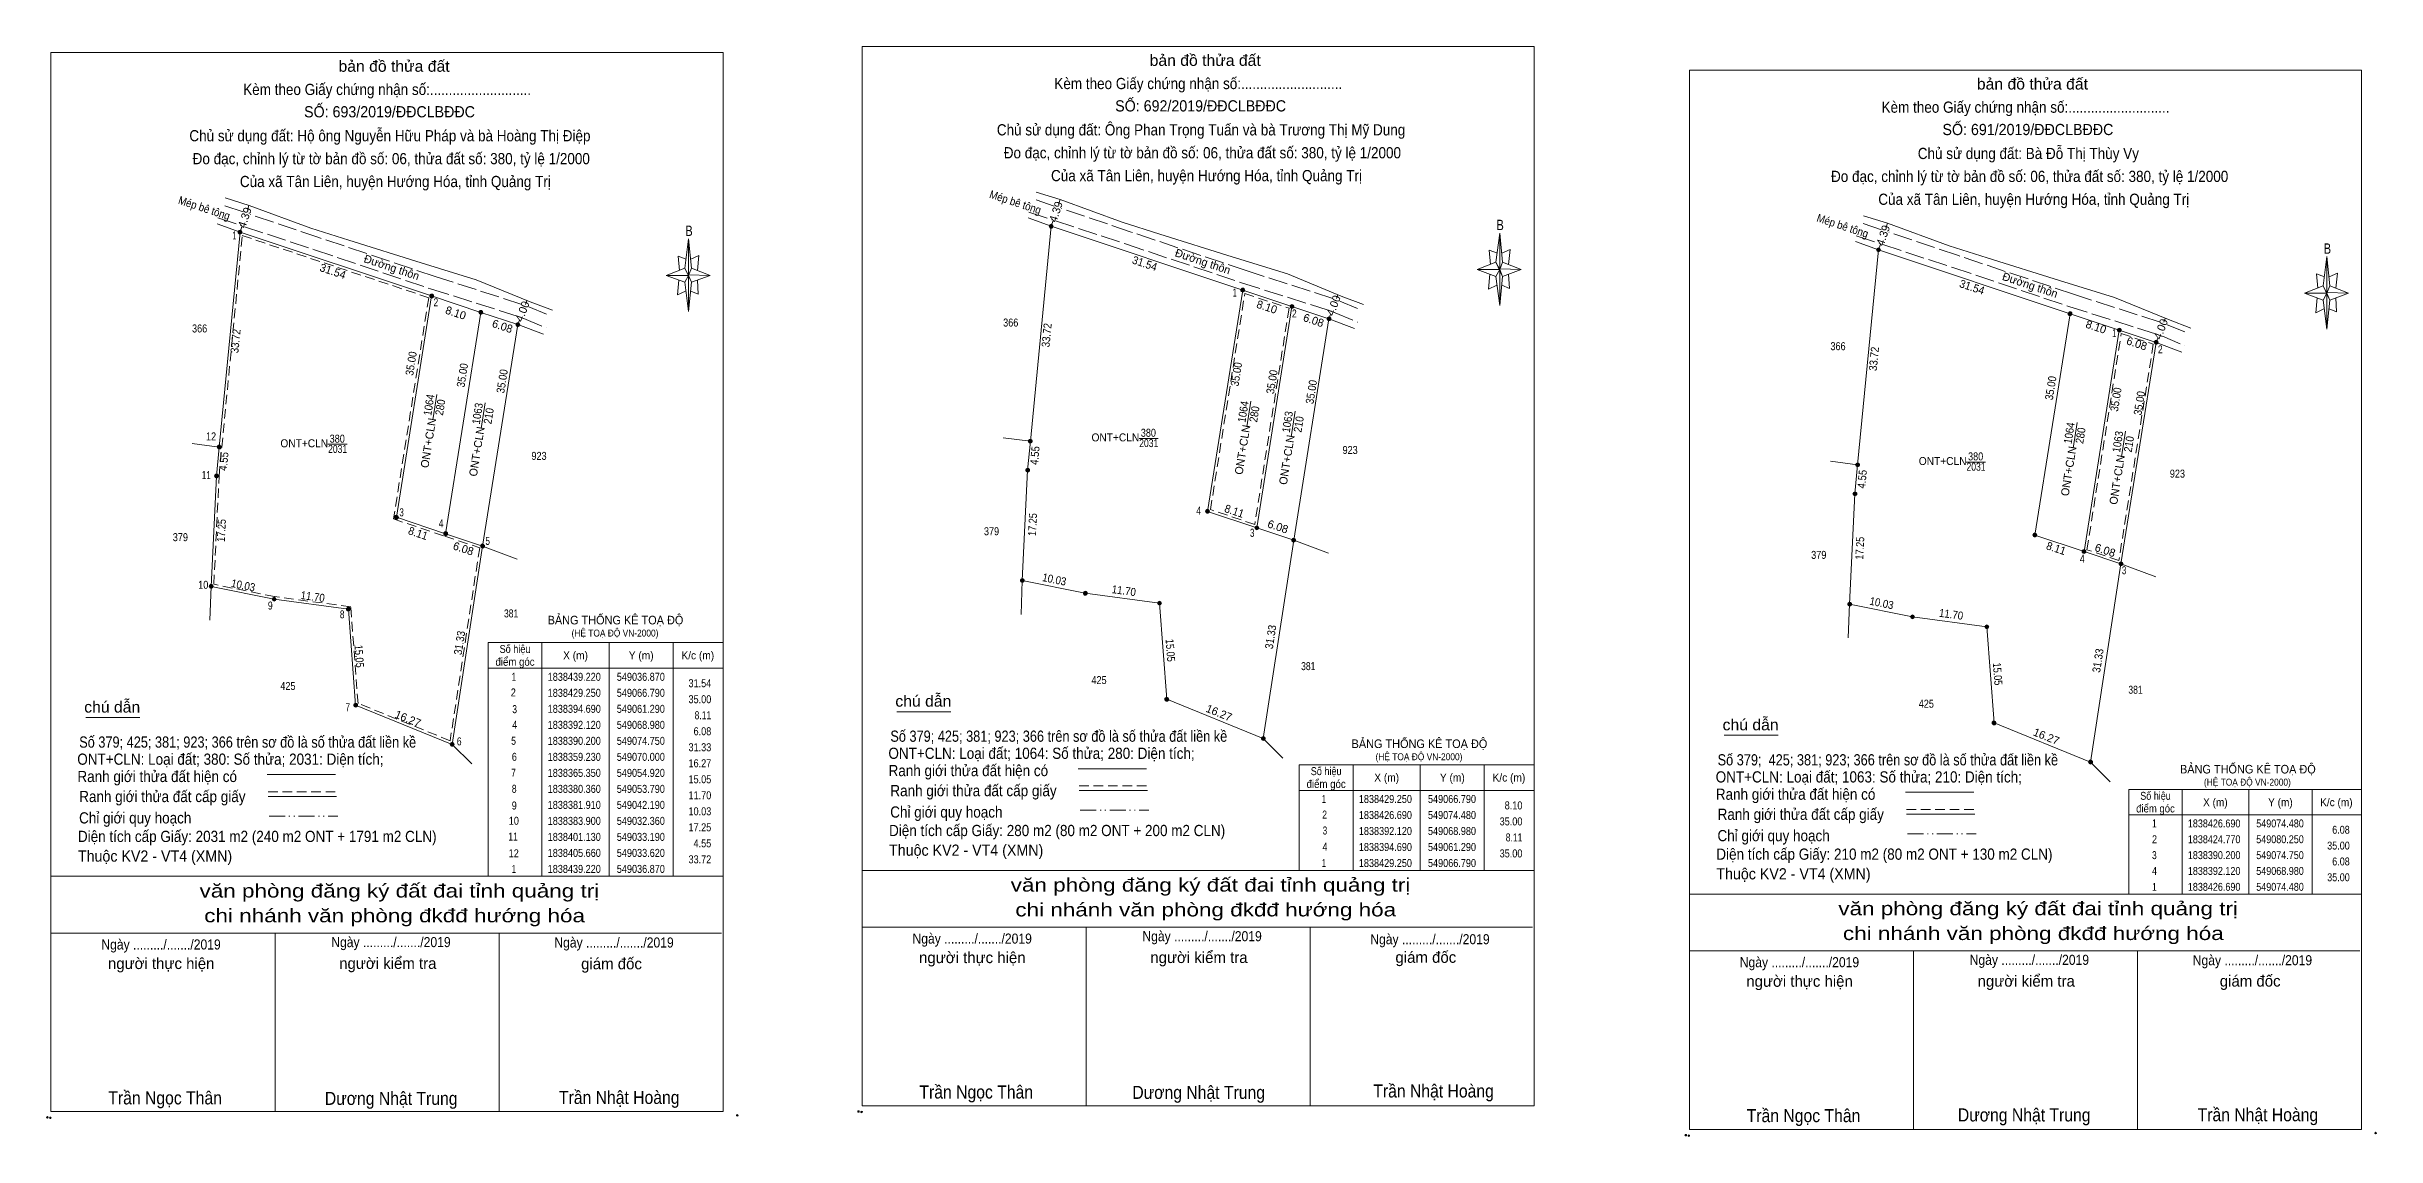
# Model space of a CAD drawing. Header units: metres. Extents: x 548017 to 549086, y 1838275 to 1838499.
# Drawn here: x 548017.3 to 548381.2, y 1838321.3 to 1838491.5 of the extents above; entities that cross this region are included whole.
import ezdxf
from ezdxf.enums import TextEntityAlignment as Align

# ---------------------------------------------------------------- set-up
doc = ezdxf.new("R2010")
doc.units = ezdxf.units.M
doc.header["$LTSCALE"] = 0.5
doc.header["$PDMODE"] = 32
doc.header["$PDSIZE"] = 0.25
for name, pattern in [('DASH_DOUBLE_DOT', [9.2, 5, -1.2, 0.3, -1.2, 0.3, -1.2]), ('LONG_DASHED', [7.5, 6, -1.5]), ('MEDIUM_DASHED', [4.5, 3, -1.5])]:
    doc.linetypes.add(name, pattern=pattern)
for name, color, linetype, lineweight in [('1', 7, 'Continuous', 13), ('10', 7, 'Continuous', 13), ('17', 7, 'Continuous', 13), ('18', 7, 'Continuous', 13), ('23', 7, 'Continuous', 13), ('32', 7, 'Continuous', 13), ('5', 7, 'Continuous', 13), ('6', 7, 'Continuous', 13), ('63', 7, 'Continuous', 13)]:
    doc.layers.add(name, color=color, linetype=linetype, lineweight=lineweight)

msp = doc.modelspace()

# ---------------------------------------------------------------- hatches: boundary and pattern name
at = {"layer": '63'}
for points in [[(548174.4926, 1838463.427, 1), (548173.8926, 1838463.427, 1)], [(548047.8026, 1838462.507, 1), (548047.2026, 1838462.507, 1)], [(548303.7026, 1838459.737, 1), (548303.1026, 1838459.737, 1)], [(548077.7226, 1838452.537, 1), (548077.1226, 1838452.537, 1)], [(548204.4126, 1838453.457, 1), (548203.8126, 1838453.457, 1)], [(548085.4126, 1838449.977, 1), (548084.8126, 1838449.977, 1)], [(548212.1026, 1838450.897, 1), (548211.5026, 1838450.897, 1)], [(548217.8726, 1838448.977, 1), (548217.2726, 1838448.977, 1)], [(548333.6226, 1838449.767, 1), (548333.0226, 1838449.767, 1)], [(548091.1826, 1838448.057, 1), (548090.5826, 1838448.057, 1)], [(548341.3126, 1838447.207, 1), (548340.7126, 1838447.207, 1)], [(548347.0826, 1838445.287, 1), (548346.4826, 1838445.287, 1)], [(548044.5526, 1838428.947, 1), (548043.9526, 1838428.947, 1)], [(548171.2426, 1838429.867, 1), (548170.6426, 1838429.867, 1)], [(548044.1226, 1838424.417, 1), (548043.5226, 1838424.417, 1)], [(548170.8126, 1838425.337, 1), (548170.2126, 1838425.337, 1)], [(548300.4526, 1838426.177, 1), (548299.8526, 1838426.177, 1)], [(548300.0226, 1838421.647, 1), (548299.4226, 1838421.647, 1)], [(548072.2226, 1838417.977, 1), (548071.6226, 1838417.977, 1)], [(548198.9126, 1838418.897, 1), (548198.3126, 1838418.897, 1)], [(548206.6026, 1838416.327, 1), (548206.0026, 1838416.327, 1)], [(548079.9126, 1838415.407, 1), (548079.3126, 1838415.407, 1)], [(548085.6826, 1838413.487, 1), (548085.0826, 1838413.487, 1)], [(548212.3726, 1838414.407, 1), (548211.7726, 1838414.407, 1)], [(548328.1226, 1838415.207, 1), (548327.5226, 1838415.207, 1)], [(548335.8126, 1838412.637, 1), (548335.2126, 1838412.637, 1)], [(548341.5826, 1838410.717, 1), (548340.9826, 1838410.717, 1)], [(548043.2926, 1838407.187, 1), (548042.6926, 1838407.187, 1)], [(548053.1226, 1838405.197, 1), (548052.5226, 1838405.197, 1)], [(548169.9826, 1838408.107, 1), (548169.3826, 1838408.107, 1)], [(548179.8126, 1838406.117, 1), (548179.2126, 1838406.117, 1)], [(548064.7226, 1838403.647, 1), (548064.1226, 1838403.647, 1)], [(548191.4126, 1838404.567, 1), (548190.8126, 1838404.567, 1)], [(548299.1926, 1838404.417, 1), (548298.5926, 1838404.417, 1)], [(548309.0226, 1838402.427, 1), (548308.4226, 1838402.427, 1)], [(548320.6226, 1838400.877, 1), (548320.0226, 1838400.877, 1)], [(548065.8526, 1838388.637, 1), (548065.2526, 1838388.637, 1)], [(548192.5426, 1838389.557, 1), (548191.9426, 1838389.557, 1)], [(548207.6226, 1838383.437, 1), (548207.0226, 1838383.437, 1)], [(548321.7526, 1838385.867, 1), (548321.1526, 1838385.867, 1)], [(548080.9326, 1838382.517, 1), (548080.3326, 1838382.517, 1)], [(548336.8326, 1838379.747, 1), (548336.2326, 1838379.747, 1)]]:
    msp.add_hatch(color=256, dxfattribs=at).paths.add_polyline_path(points)

# ---------------------------------------------------------------- linework, layer by layer
at = {"layer": '1'}
for points in [[(548174.19, 1838463.43), (548204.11, 1838453.46), (548198.61, 1838418.9), (548206.3, 1838416.33), (548212.07, 1838414.41), (548207.32, 1838383.44), (548192.24, 1838389.56), (548191.11, 1838404.57), (548179.51, 1838406.12), (548169.68, 1838408.11), (548170.51, 1838425.34), (548170.94, 1838429.87)], [(548047.5, 1838462.51), (548077.42, 1838452.54), (548071.92, 1838417.98), (548079.61, 1838415.41), (548085.38, 1838413.49), (548080.63, 1838382.52), (548065.55, 1838388.64), (548064.42, 1838403.65), (548052.82, 1838405.2), (548042.99, 1838407.19), (548043.82, 1838424.42), (548044.25, 1838428.95)], [(548303.4, 1838459.74), (548333.32, 1838449.77), (548327.82, 1838415.21), (548335.51, 1838412.64), (548341.28, 1838410.72), (548336.53, 1838379.75), (548321.45, 1838385.87), (548320.32, 1838400.88), (548308.72, 1838402.43), (548298.89, 1838404.42), (548299.72, 1838421.65), (548300.15, 1838426.18)], [(548077.42, 1838452.54), (548085.11, 1838449.98), (548079.61, 1838415.41), (548071.92, 1838417.98)], [(548204.11, 1838453.46), (548211.8, 1838450.9), (548206.3, 1838416.33), (548198.61, 1838418.9)], [(548085.11, 1838449.98), (548090.88, 1838448.06), (548085.38, 1838413.49), (548079.61, 1838415.41)], [(548211.8, 1838450.9), (548217.57, 1838448.98), (548212.07, 1838414.41), (548206.3, 1838416.33)], [(548333.32, 1838449.77), (548341.01, 1838447.21), (548335.51, 1838412.64), (548327.82, 1838415.21)], [(548341.01, 1838447.21), (548346.78, 1838445.29), (548341.28, 1838410.72), (548335.51, 1838412.64)]]:
    msp.add_lwpolyline(points, close=True, dxfattribs=at)
at = {"layer": '1', "linetype": 'MEDIUM_DASHED'}
for points in [[(548047.85, 1838461.97), (548076.97, 1838452.27), (548071.47, 1838417.71), (548079.48, 1838415.03), (548084.93, 1838413.22), (548080.31, 1838383.08), (548065.93, 1838388.92), (548064.79, 1838404), (548052.89, 1838405.59), (548043.41, 1838407.51), (548044.22, 1838424.39), (548044.65, 1838428.91)], [(548204.43, 1838452.93), (548211.35, 1838450.63), (548205.98, 1838416.86), (548199.06, 1838419.17)], [(548341.33, 1838446.68), (548346.33, 1838445.02), (548340.96, 1838411.25), (548335.96, 1838412.91)]]:
    msp.add_lwpolyline(points, close=True, dxfattribs=at)
at = {"layer": '10', "linetype": 'LONG_DASHED'}
for p, q in [((548174.67, 1838466.58), (548171.44, 1838467.67)), ((548044.03, 1838464.72), (548047.67, 1838463.52)), ((548047.98, 1838465.66), (548044.75, 1838466.75)), ((548048.2, 1838463.34), (548059.13, 1838459.75)), ((548059.83, 1838461.66), (548049.11, 1838465.28)), ((548170.72, 1838465.64), (548174.36, 1838464.44)), ((548174.89, 1838464.26), (548185.82, 1838460.67)), ((548186.52, 1838462.58), (548175.8, 1838466.2)), ((548303.88, 1838462.89), (548300.65, 1838463.98)), ((548059.13, 1838459.75), (548077.25, 1838453.66)), ((548077.97, 1838455.58), (548059.83, 1838461.66)), ((548185.82, 1838460.67), (548203.94, 1838454.58)), ((548204.66, 1838456.5), (548186.52, 1838462.58)), ((548299.93, 1838461.95), (548303.57, 1838460.75)), ((548304.1, 1838460.57), (548315.03, 1838456.98)), ((548315.73, 1838458.89), (548305.01, 1838462.51)), ((548218.19, 1838452.15), (548204.66, 1838456.5)), ((548315.03, 1838456.98), (548333.15, 1838450.89)), ((548333.87, 1838452.81), (548315.73, 1838458.89)), ((548077.25, 1838453.66), (548090.76, 1838449.41)), ((548091.5, 1838451.23), (548077.97, 1838455.58)), ((548203.94, 1838454.58), (548217.45, 1838450.33)), ((548347.4, 1838448.46), (548333.87, 1838452.81)), ((548333.15, 1838450.89), (548346.66, 1838446.64))]:
    msp.add_line(p, q, dxfattribs=at)
at = {"layer": '10'}
for p, q in [((548174.19, 1838463.43), (548170.94, 1838429.87)), ((548047.5, 1838462.51), (548044.25, 1838428.95)), ((548303.4, 1838459.74), (548300.15, 1838426.18)), ((548075.79, 1838457.72), (548084.39, 1838455.06)), ((548075.79, 1838457.72), (548084.39, 1838455.06)), ((548202.48, 1838458.64), (548211.08, 1838455.98)), ((548202.48, 1838458.64), (548211.08, 1838455.98)), ((548071.92, 1838417.98), (548077.42, 1838452.54)), ((548198.61, 1838418.9), (548204.11, 1838453.46)), ((548331.69, 1838454.95), (548340.29, 1838452.29)), ((548331.69, 1838454.95), (548340.29, 1838452.29)), ((548079.61, 1838415.41), (548085.11, 1838449.98)), ((548206.3, 1838416.33), (548211.8, 1838450.9)), ((548327.82, 1838415.21), (548333.32, 1838449.77)), ((548335.51, 1838412.64), (548341.01, 1838447.21)), ((548077.6, 1838433.18), (548078.23, 1838437.17)), ((548085.17, 1838431.84), (548085.8, 1838435.83)), ((548204.76, 1838432.11), (548205.39, 1838436.1)), ((548211.69, 1838430.54), (548212.32, 1838434.53)), ((548333.79, 1838428.77), (548334.42, 1838432.76)), ((548341.36, 1838427.43), (548341.99, 1838431.42)), ((548044.25, 1838428.95), (548040, 1838429.49)), ((548170.94, 1838429.87), (548166.69, 1838430.41)), ((548300.15, 1838426.18), (548295.9, 1838426.72))]:
    msp.add_line(p, q, dxfattribs=at)
for points in [[(548191.11, 1838404.57), (548192.24, 1838389.56), (548207.32, 1838383.44), (548212.07, 1838414.41), (548217.57, 1838448.98)], [(548044.25, 1838428.95), (548043.82, 1838424.42), (548042.99, 1838407.19), (548052.82, 1838405.2), (548064.42, 1838403.65), (548065.55, 1838388.64), (548080.63, 1838382.52), (548085.38, 1838413.49), (548090.88, 1838448.06)], [(548300.15, 1838426.18), (548299.72, 1838421.65), (548298.89, 1838404.42), (548308.72, 1838402.43), (548320.32, 1838400.88), (548321.45, 1838385.87), (548336.53, 1838379.75), (548341.28, 1838410.72), (548346.78, 1838445.29)], [(548170.94, 1838429.87), (548170.51, 1838425.34), (548169.68, 1838408.11), (548179.51, 1838406.12)]]:
    msp.add_lwpolyline(points, dxfattribs=at)
at = {"layer": '17'}
for p, q in [((548150.08, 1838387.62), (548158.52, 1838387.62)), ((548023.39, 1838386.7), (548031.83, 1838386.7)), ((548279.29, 1838383.93), (548287.73, 1838383.93))]:
    msp.add_line(p, q, dxfattribs=at)
at = {"layer": '18'}
for p, q in [((548064.49, 1838461.26), (548075.79, 1838457.72)), ((548191.18, 1838462.18), (548202.48, 1838458.64)), ((548075.79, 1838457.72), (548084.39, 1838455.06)), ((548202.48, 1838458.64), (548211.08, 1838455.98)), ((548211.08, 1838455.98), (548219.48, 1838452.53)), ((548320.39, 1838458.49), (548331.69, 1838454.95)), ((548084.39, 1838455.06), (548092.79, 1838451.61)), ((548222.98, 1838451.22), (548219.48, 1838452.53)), ((548331.69, 1838454.95), (548340.29, 1838452.29)), ((548096.29, 1838450.3), (548092.79, 1838451.61)), ((548217.57, 1838448.98), (548221.57, 1838447.47)), ((548340.29, 1838452.29), (548348.69, 1838448.84)), ((548352.19, 1838447.53), (548348.69, 1838448.84)), ((548090.88, 1838448.06), (548094.88, 1838446.55)), ((548346.78, 1838445.29), (548350.78, 1838443.78)), ((548085.38, 1838413.49), (548090.8, 1838411.46)), ((548212.07, 1838414.41), (548217.49, 1838412.38)), ((548341.28, 1838410.72), (548346.7, 1838408.69)), ((548207.32, 1838383.44), (548210.38, 1838380.37)), ((548080.63, 1838382.52), (548083.69, 1838379.45)), ((548336.53, 1838379.75), (548339.59, 1838376.68))]:
    msp.add_line(p, q, dxfattribs=at)
for points in [[(548175.59, 1838467.59), (548185.26, 1838464.04), (548191.18, 1838462.18)], [(548048.9, 1838466.67), (548058.57, 1838463.12), (548064.49, 1838461.26)], [(548304.8, 1838463.9), (548314.47, 1838460.35), (548320.39, 1838458.49)]]:
    msp.add_lwpolyline(points, dxfattribs=at)
at = {"layer": '23'}
for p, q in [((548048.9, 1838466.67), (548045.16, 1838467.84)), ((548175.59, 1838467.59), (548171.85, 1838468.76)), ((548043.91, 1838463.8), (548047.5, 1838462.51)), ((548170.6, 1838464.72), (548174.19, 1838463.43)), ((548304.8, 1838463.9), (548301.06, 1838465.07)), ((548299.81, 1838461.03), (548303.4, 1838459.74))]:
    msp.add_line(p, q, dxfattribs=at)
at = {"layer": '32'}
for p, q in [((548174.19, 1838463.43), (548204.11, 1838453.46)), ((548047.5, 1838462.51), (548077.42, 1838452.54)), ((548303.4, 1838459.74), (548333.32, 1838449.77)), ((548077.42, 1838452.54), (548085.11, 1838449.98)), ((548204.11, 1838453.46), (548211.8, 1838450.9)), ((548085.11, 1838449.98), (548090.88, 1838448.06)), ((548211.8, 1838450.9), (548217.57, 1838448.98)), ((548333.32, 1838449.77), (548341.01, 1838447.21)), ((548341.01, 1838447.21), (548346.78, 1838445.29)), ((548071.92, 1838417.98), (548079.61, 1838415.41)), ((548198.61, 1838418.9), (548206.3, 1838416.33)), ((548206.3, 1838416.33), (548212.07, 1838414.41)), ((548079.61, 1838415.41), (548085.38, 1838413.49)), ((548327.82, 1838415.21), (548335.51, 1838412.64)), ((548335.51, 1838412.64), (548341.28, 1838410.72))]:
    msp.add_line(p, q, dxfattribs=at)
at = {"layer": '32', "linetype": 'LONG_DASHED'}
for p, q in [((548091.25, 1838449.26), (548091.26, 1838449.25)), ((548091.85, 1838449.01), (548095.32, 1838447.54)), ((548091.92, 1838451.09), (548091.93, 1838451.09)), ((548092.59, 1838450.82), (548095.94, 1838449.45)), ((548217.94, 1838450.18), (548217.95, 1838450.17)), ((548218.54, 1838449.93), (548222.01, 1838448.46)), ((548218.61, 1838452.01), (548218.62, 1838452.01)), ((548219.28, 1838451.74), (548222.63, 1838450.37)), ((548347.15, 1838446.49), (548347.16, 1838446.48)), ((548347.75, 1838446.24), (548351.22, 1838444.77)), ((548347.82, 1838448.32), (548347.83, 1838448.32)), ((548348.49, 1838448.05), (548351.84, 1838446.68))]:
    msp.add_line(p, q, dxfattribs=at)
at = {"layer": '5'}
for p, q in [((548116.96, 1838456.89), (548117.55, 1838461.45)), ((548243.65, 1838457.81), (548244.24, 1838462.37)), ((548118.01, 1838456.89), (548120.92, 1838455.73)), ((548243.65, 1838455.59), (548240.74, 1838456.65)), ((548244.7, 1838457.81), (548247.61, 1838456.65)), ((548372.86, 1838454.12), (548373.45, 1838458.68)), ((548116.96, 1838454.67), (548114.05, 1838455.73)), ((548118.01, 1838454.67), (548117.55, 1838450.13)), ((548119.06, 1838452.81), (548117.9, 1838453.28)), ((548118.94, 1838455.03), (548119.06, 1838452.81)), ((548244.7, 1838455.59), (548244.24, 1838451.05)), ((548245.75, 1838453.73), (548244.59, 1838454.2)), ((548245.63, 1838455.95), (548245.75, 1838453.73)), ((548372.86, 1838451.9), (548369.95, 1838452.96)), ((548373.91, 1838454.12), (548376.82, 1838452.96)), ((548373.91, 1838451.9), (548373.45, 1838447.36)), ((548374.96, 1838450.04), (548373.8, 1838450.51)), ((548374.84, 1838452.26), (548374.96, 1838450.04)), ((548017.97, 1838361.91), (548122.95, 1838361.91)), ((548144.66, 1838362.83), (548249.64, 1838362.83)), ((548273.87, 1838359.14), (548378.85, 1838359.14)), ((548017.97, 1838353.04), (548122.7, 1838353.04)), ((548017.97, 1838353.04), (548122.7, 1838353.04)), ((548017.97, 1838353.04), (548122.7, 1838353.04)), ((548052.96, 1838325.16), (548052.96, 1838353.04)), ((548087.96, 1838325.16), (548087.96, 1838353.04)), ((548144.66, 1838353.96), (548249.39, 1838353.96)), ((548144.66, 1838353.96), (548249.39, 1838353.96)), ((548144.66, 1838353.96), (548249.39, 1838353.96)), ((548179.65, 1838326.08), (548179.65, 1838353.96)), ((548214.65, 1838326.08), (548214.65, 1838353.96)), ((548273.87, 1838350.27), (548378.6, 1838350.27)), ((548273.87, 1838350.27), (548378.6, 1838350.27)), ((548273.87, 1838350.27), (548378.6, 1838350.27)), ((548308.86, 1838322.39), (548308.86, 1838350.27)), ((548343.86, 1838322.39), (548343.86, 1838350.27))]:
    msp.add_line(p, q, dxfattribs=at)
for points in [[(548017.97, 1838490.56), (548122.95, 1838490.56), (548122.95, 1838325.16), (548017.97, 1838325.16)], [(548144.66, 1838491.48), (548249.64, 1838491.48), (548249.64, 1838326.08), (548144.66, 1838326.08)], [(548273.87, 1838487.79), (548378.85, 1838487.79), (548378.85, 1838322.39), (548273.87, 1838322.39)], [(548117.55, 1838461.45), (548118.01, 1838456.89), (548117.55, 1838455.73)], [(548244.24, 1838462.37), (548244.7, 1838457.81), (548244.24, 1838456.65)], [(548117.55, 1838455.73), (548114.05, 1838455.73), (548116.96, 1838456.89), (548118.01, 1838454.67), (548120.92, 1838455.73), (548117.55, 1838455.84)], [(548244.24, 1838456.65), (548240.74, 1838456.65), (548243.65, 1838457.81), (548244.7, 1838455.59), (548247.61, 1838456.65), (548244.24, 1838456.76)], [(548244.24, 1838456.65), (548244.24, 1838451.05), (548243.65, 1838455.59)], [(548373.45, 1838458.68), (548373.91, 1838454.12), (548373.45, 1838452.96)], [(548117.55, 1838455.73), (548117.55, 1838450.13), (548116.96, 1838454.67)], [(548373.45, 1838452.96), (548369.95, 1838452.96), (548372.86, 1838454.12), (548373.91, 1838451.9), (548376.82, 1838452.96), (548373.45, 1838453.07)], [(548373.45, 1838452.96), (548373.45, 1838447.36), (548372.86, 1838451.9)]]:
    msp.add_lwpolyline(points, close=True, dxfattribs=at)
for points in [[(548243.88, 1838459.22), (548242.6, 1838459.67), (548242.83, 1838457.46)], [(548244.59, 1838459.22), (548245.87, 1838459.8), (548245.63, 1838457.46)], [(548117.55, 1838455.73), (548116.96, 1838456.89), (548114.05, 1838455.73)], [(548117.19, 1838458.3), (548115.91, 1838458.75), (548116.14, 1838456.54)], [(548117.9, 1838458.3), (548119.18, 1838458.88), (548118.94, 1838456.54)], [(548244.24, 1838456.65), (548243.65, 1838457.81), (548240.74, 1838456.65)], [(548244.24, 1838456.65), (548244.7, 1838455.59), (548247.61, 1838456.65)], [(548373.09, 1838455.53), (548371.81, 1838455.98), (548372.04, 1838453.77)], [(548373.8, 1838455.53), (548375.08, 1838456.11), (548374.84, 1838453.77)], [(548116.03, 1838455.03), (548115.8, 1838452.7), (548117.08, 1838453.28)], [(548117.55, 1838455.73), (548118.01, 1838454.67), (548120.92, 1838455.73)], [(548242.72, 1838455.95), (548242.49, 1838453.62), (548243.77, 1838454.2)], [(548373.45, 1838452.96), (548372.86, 1838454.12), (548369.95, 1838452.96)], [(548373.45, 1838452.96), (548373.91, 1838451.9), (548376.82, 1838452.96)], [(548371.93, 1838452.26), (548371.7, 1838449.93), (548372.98, 1838450.51)], [(548122.95, 1838325.16), (548017.97, 1838325.16), (548017.97, 1838353.04)], [(548249.64, 1838326.08), (548144.66, 1838326.08), (548144.66, 1838353.96)], [(548378.85, 1838322.39), (548273.87, 1838322.39), (548273.87, 1838350.27)]]:
    msp.add_lwpolyline(points, dxfattribs=at)
for p in [(548144.1, 1838325.18), (548144.57, 1838325.11), (548017.41, 1838324.26), (548017.88, 1838324.19), (548273.31, 1838321.49), (548273.78, 1838321.42)]:
    msp.add_point(p, dxfattribs=at)
at = {"layer": '6'}
for p, q in [((548051.72, 1838377.8), (548062.39, 1838377.8)), ((548178.41, 1838378.72), (548189.08, 1838378.72)), ((548051.88, 1838374.38), (548062.55, 1838374.38)), ((548178.57, 1838375.3), (548189.24, 1838375.3)), ((548307.62, 1838375.03), (548318.29, 1838375.03)), ((548307.78, 1838371.61), (548318.45, 1838371.61))]:
    msp.add_line(p, q, dxfattribs=at)
at = {"layer": '6', "linetype": 'MEDIUM_DASHED'}
for p, q in [((548178.57, 1838376.03), (548189.31, 1838376.03)), ((548051.88, 1838375.11), (548062.62, 1838375.11)), ((548307.78, 1838372.34), (548318.52, 1838372.34))]:
    msp.add_line(p, q, dxfattribs=at)
at = {"layer": '6'}
for p in [(548125.15, 1838324.58), (548381.05, 1838321.81)]:
    msp.add_point(p, dxfattribs=at)
at = {"layer": '63'}
for p, q in [((548175.58, 1838467.59), (548175.33, 1838466.83)), ((548047.8, 1838463.4), (548047.5, 1838462.51)), ((548048.89, 1838466.67), (548048.64, 1838465.91)), ((548174.49, 1838464.32), (548174.19, 1838463.43)), ((548304.79, 1838463.9), (548304.54, 1838463.14)), ((548303.7, 1838460.63), (548303.4, 1838459.74)), ((548218.98, 1838452.72), (548218.76, 1838452.14)), ((548091.13, 1838448.74), (548090.88, 1838448.06)), ((548092.29, 1838451.8), (548092.07, 1838451.22)), ((548217.82, 1838449.66), (548217.57, 1838448.98)), ((548348.19, 1838449.03), (548347.97, 1838448.45)), ((548347.03, 1838445.97), (548346.78, 1838445.29)), ((548061.22, 1838429.38), (548064.23, 1838429.38)), ((548187.91, 1838430.3), (548190.92, 1838430.3)), ((548317.12, 1838426.61), (548320.13, 1838426.61)), ((548042.99, 1838407.19), (548042.79, 1838401.9)), ((548169.68, 1838408.11), (548169.48, 1838402.82)), ((548298.89, 1838404.42), (548298.69, 1838399.13)), ((548094.65, 1838398.41), (548094.65, 1838361.91)), ((548105.15, 1838398.41), (548105.15, 1838361.91)), ((548115.15, 1838398.41), (548115.15, 1838361.91)), ((548086.25, 1838394.41), (548122.95, 1838394.41)), ((548221.34, 1838379.33), (548221.34, 1838362.83)), ((548231.84, 1838379.33), (548231.84, 1838362.83)), ((548241.84, 1838379.33), (548241.84, 1838362.83)), ((548212.94, 1838375.33), (548249.64, 1838375.33)), ((548350.84, 1838375.47), (548350.84, 1838359.14)), ((548361.23, 1838375.47), (548361.23, 1838359.14)), ((548371.13, 1838375.47), (548371.13, 1838359.14)), ((548342.52, 1838371.51), (548378.85, 1838371.51))]:
    msp.add_line(p, q, dxfattribs=at)
at = {"layer": '63', "linetype": 'DASH_DOUBLE_DOT'}
for p, q in [((548052.04, 1838371.32), (548062.76, 1838371.32)), ((548178.73, 1838372.24), (548189.45, 1838372.24)), ((548307.94, 1838368.55), (548318.66, 1838368.55))]:
    msp.add_line(p, q, dxfattribs=at)
at = {"layer": '63'}
for points in [[(548086.25, 1838398.41), (548122.95, 1838398.41), (548122.95, 1838361.91), (548086.25, 1838361.91)], [(548212.94, 1838379.33), (548249.64, 1838379.33), (548249.64, 1838362.83), (548212.94, 1838362.83)], [(548342.52, 1838375.47), (548378.85, 1838375.47), (548378.85, 1838359.14), (548342.52, 1838359.14)]]:
    msp.add_lwpolyline(points, close=True, dxfattribs=at)
for centre in [(548174.1926, 1838463.427), (548047.5026, 1838462.507), (548303.4026, 1838459.737), (548077.4226, 1838452.537), (548204.1126, 1838453.457), (548085.1126, 1838449.977), (548211.8026, 1838450.897), (548217.5726, 1838448.977), (548333.3226, 1838449.767), (548090.8826, 1838448.057), (548341.0126, 1838447.207), (548346.7826, 1838445.287), (548044.2526, 1838428.947), (548170.9426, 1838429.867), (548043.8226, 1838424.417), (548170.5126, 1838425.337), (548300.1526, 1838426.177), (548299.7226, 1838421.647), (548071.9226, 1838417.977), (548198.6126, 1838418.897), (548206.3026, 1838416.327), (548079.6126, 1838415.407), (548085.3826, 1838413.487), (548212.0726, 1838414.407), (548327.8226, 1838415.207), (548335.5126, 1838412.637), (548341.2826, 1838410.717), (548042.9926, 1838407.187), (548052.8226, 1838405.197), (548169.6826, 1838408.107), (548179.5126, 1838406.117), (548064.4226, 1838403.647), (548191.1126, 1838404.567), (548298.8926, 1838404.417), (548308.7226, 1838402.427), (548320.3226, 1838400.877), (548065.5526, 1838388.637), (548192.2426, 1838389.557), (548207.3226, 1838383.437), (548321.4526, 1838385.867), (548080.6326, 1838382.517), (548336.5326, 1838379.747)]:
    msp.add_circle(centre, 0.3, dxfattribs=at)

# ---------------------------------------------------------------- texts
at = {"layer": '1'}
for s, width, p in [('1', 0.65, (548046.615, 1838461.36)), ('1', 0.65, (548202.855, 1838452.45)), ('2', 0.8, (548078.08, 1838450.92)), ('2', 0.8, (548212.17, 1838449.18)), ('1', 0.65, (548340.235, 1838446.12)), ('2', 0.8, (548347.42, 1838443.58)), ('12', 0.85, (548042.97, 1838429.98)), ('380', 0.85, (548062.68, 1838429.63)), ('ONT+CLN', 0.95, (548184.22, 1838429.83)), ('380', 0.85, (548189.37, 1838430.55)), ('ONT+CLN', 0.95, (548057.53, 1838428.91)), ('2031', 0.8, (548062.74, 1838428.02)), ('2031', 0.8, (548189.43, 1838428.94)), ('ONT+CLN', 0.95, (548313.43, 1838426.14)), ('380', 0.85, (548318.58, 1838426.86)), ('11', 0.75, (548042.225, 1838423.94)), ('2031', 0.8, (548318.64, 1838425.25)), ('4', 0.8, (548197.215, 1838418.39)), ('3', 0.75, (548072.73, 1838418.13)), ('4', 0.8, (548078.895, 1838416.39)), ('3', 0.75, (548205.59, 1838414.93)), ('5', 0.75, (548086.18, 1838413.66)), ('4', 0.8, (548335.245, 1838410.87)), ('3', 0.75, (548341.77, 1838409.08)), ('10', 0.85, (548041.755, 1838406.81)), ('9', 0.8, (548052.225, 1838403.57)), ('8', 0.75, (548063.45, 1838402.2)), ('7', 0.75, (548064.32, 1838387.68)), ('6', 0.8, (548081.73, 1838382.36))]:
    msp.add_text(s, height=1.25, dxfattribs=dict(at, width=width)).set_placement(p, align=Align.CENTER)
for s, height, width, p in [('BẢNG THỐNG KÊ TOẠ ĐỘ ', 1.341, 0.95, (548095.54, 1838401.25)), ('(HỆ TOẠ ĐỘ VN-2000)', 1.085, 0.9, (548099.28, 1838399.35)), ('BẢNG THỐNG KÊ TOẠ ĐỘ ', 1.341, 0.95, (548221.11, 1838381.94)), ('(HỆ TOẠ ĐỘ VN-2000)', 1.085, 0.9, (548224.85, 1838380.04)), ('BẢNG THỐNG KÊ TOẠ ĐỘ ', 1.341, 0.95, (548350.5, 1838377.97)), ('(HỆ TOẠ ĐỘ VN-2000)', 1.085, 0.9, (548354.24, 1838376.07))]:
    msp.add_text(s, height=height, dxfattribs=dict(at, width=width)).set_placement(p)
at = {"layer": '5'}
for s, height, width, p in [('bản đồ thửa đất', 1.75, 1.05, (548071.555, 1838487.55)), ('bản đồ thửa đất', 1.75, 1.05, (548198.245, 1838488.47)), ('Kèm theo Giấy chứng nhận số:...........................', 1.75, 0.9, (548070.475, 1838483.92)), ('Kèm theo Giấy chứng nhận số:...........................', 1.75, 0.9, (548197.165, 1838484.84)), ('bản đồ thửa đất', 1.75, 1.05, (548327.45, 1838484.78)), ('SỐ: 693/2019/ĐĐCLBĐĐC', 1.75, 0.95, (548070.845, 1838480.43)), ('SỐ: 692/2019/ĐĐCLBĐĐC', 1.75, 0.95, (548197.535, 1838481.35)), ('Kèm theo Giấy chứng nhận số:...........................', 1.75, 0.9, (548326.37, 1838481.15)), ('Chủ sử dụng đất: Hộ ông Nguyễn Hữu Pháp và bà Hoàng Thị Điệp', 1.75, 0.9, (548070.91, 1838476.69)), ('Chủ sử dụng đất: Ông Phan Trọng Tuấn và bà Trương Thị Mỹ Dung', 1.75, 0.9, (548197.6, 1838477.61)), ('SỐ: 691/2019/ĐĐCLBĐĐC', 1.75, 0.95, (548326.745, 1838477.66)), ('Đo đạc, chỉnh lý từ tờ bản đồ số: 06, thửa đất số: 380, tỷ lệ 1/2000 ', 1.75, 0.9, (548071.41, 1838473.11)), ('Đo đạc, chỉnh lý từ tờ bản đồ số: 06, thửa đất số: 380, tỷ lệ 1/2000 ', 1.75, 0.9, (548198.1, 1838474.03)), ('Chủ sử dụng đất: Bà Đỗ Thị Thùy Vy', 1.75, 0.9, (548326.815, 1838473.92)), ('Của xã Tân Liên, huyện Hướng Hóa, tỉnh Quảng Trị', 1.75, 0.9, (548071.76, 1838469.54)), ('Của xã Tân Liên, huyện Hướng Hóa, tỉnh Quảng Trị', 1.75, 0.9, (548198.45, 1838470.46)), ('Đo đạc, chỉnh lý từ tờ bản đồ số: 06, thửa đất số: 380, tỷ lệ 1/2000 ', 1.75, 0.9, (548327.31, 1838470.34)), ('Của xã Tân Liên, huyện Hướng Hóa, tỉnh Quảng Trị', 1.75, 0.9, (548327.66, 1838466.77)), ('B', 1.607, 0.8, (548117.625, 1838461.91)), ('B', 1.607, 0.8, (548244.315, 1838462.83)), ('B', 1.607, 0.8, (548373.525, 1838459.14)), ('văn phòng đăng ký đất đai tỉnh quảng trị', 2.099, 1.25, (548199.075, 1838359.52)), ('văn phòng đăng ký đất đai tỉnh quảng trị', 2.099, 1.25, (548072.385, 1838358.6)), ('chi nhánh văn phòng đkđđ hướng hóa', 2.099, 1.25, (548198.33, 1838355.65)), ('văn phòng đăng ký đất đai tỉnh quảng trị', 2.099, 1.25, (548328.34, 1838355.83)), ('chi nhánh văn phòng đkđđ hướng hóa', 2.099, 1.25, (548071.64, 1838354.73)), ('chi nhánh văn phòng đkđđ hướng hóa', 2.099, 1.25, (548327.59, 1838351.96)), ('Ngày ........./......./2019', 1.575, 0.9, (548035.16, 1838350.48)), ('Ngày ........./......./2019', 1.575, 0.9, (548071.07, 1838350.85)), ('Ngày ........./......./2019', 1.575, 0.9, (548105.91, 1838350.79)), ('Ngày ........./......./2019', 1.575, 0.9, (548161.85, 1838351.4)), ('Ngày ........./......./2019', 1.575, 0.9, (548197.76, 1838351.77)), ('Ngày ........./......./2019', 1.575, 0.9, (548233.35, 1838351.3)), ('Ngày ........./......./2019', 1.575, 0.9, (548291.06, 1838347.71)), ('Ngày ........./......./2019', 1.575, 0.9, (548326.97, 1838348.08)), ('Ngày ........./......./2019', 1.575, 0.9, (548361.81, 1838348.02)), ('Trần Nhật Hoàng', 2.04, 0.9, (548106.725, 1838326.36)), ('Trần Ngọc Thân', 2.041, 0.9, (548162.485, 1838327.21)), ('Dương Nhật Trung', 2.04, 0.9, (548197.225, 1838327.15)), ('Trần Nhật Hoàng', 2.04, 0.9, (548233.915, 1838327.37)), ('Trần Ngọc Thân', 2.041, 0.9, (548035.795, 1838326.29)), ('Dương Nhật Trung', 2.04, 0.9, (548071.105, 1838326.21)), ('Trần Ngọc Thân', 2.041, 0.9, (548291.695, 1838323.52)), ('Dương Nhật Trung', 2.04, 0.9, (548326.165, 1838323.63)), ('Trần Nhật Hoàng', 2.04, 0.9, (548362.665, 1838323.66))]:
    msp.add_text(s, height=height, dxfattribs=dict(at, width=width)).set_placement(p, align=Align.CENTER)
for s, p in [('người thực hiện', (548035.185, 1838347.43)), ('người kiểm tra', (548070.58, 1838347.45)), ('giám đốc', (548105.52, 1838347.39)), ('người thực hiện', (548161.875, 1838348.35)), ('người kiểm tra', (548197.27, 1838348.37)), ('giám đốc', (548232.71, 1838348.4)), ('người thực hiện', (548291.08, 1838344.66)), ('người kiểm tra', (548326.475, 1838344.68)), ('giám đốc', (548361.46, 1838344.69))]:
    msp.add_text(s, height=1.75, dxfattribs=at).set_placement(p, align=Align.CENTER)
at = {"layer": '6'}
for s, width, p in [('chú dẫn', 1.05, (548149.85, 1838388.4)), ('chú dẫn', 1.05, (548023.16, 1838387.48)), ('chú dẫn', 1.05, (548279.06, 1838384.71)), ('Số 379; 425; 381; 923; 366 trên sơ đồ là số thửa đất liền kề', 0.85, (548022.38, 1838382)), ('Số 379; 425; 381; 923; 366 trên sơ đồ là số thửa đất liền kề', 0.85, (548149.07, 1838382.92)), ('ONT+CLN: Loại đất; 380: Số thửa; 2031: Diện tích;', 0.9, (548022.08, 1838379.33)), ('ONT+CLN: Loại đất; 1064: Số thửa; 280: Diện tích;', 0.9, (548148.77, 1838380.25)), ('Số 379;  425; 381; 923; 366 trên sơ đồ là số thửa đất liền kề', 0.85, (548278.28, 1838379.23)), ('Ranh giới thửa đất hiện có ', 0.9, (548022.1, 1838376.63)), ('Ranh giới thửa đất hiện có ', 0.9, (548148.79, 1838377.55)), ('Ranh giới thửa đất cấp giấy', 0.9, (548149.07, 1838374.42)), ('ONT+CLN: Loại đất; 1063: Số thửa; 210: Diện tích;', 0.9, (548277.98, 1838376.56)), ('Ranh giới thửa đất cấp giấy', 0.9, (548022.38, 1838373.5)), ('Chỉ giới quy hoạch', 0.9, (548149.05, 1838371.08)), ('Ranh giới thửa đất hiện có ', 0.9, (548278, 1838373.86)), ('Ranh giới thửa đất cấp giấy', 0.9, (548278.28, 1838370.73)), ('Diện tích cấp Giấy: 2031 m2 (240 m2 ONT + 1791 m2 CLN)', 0.9, (548022.18, 1838367.27)), ('Chỉ giới quy hoạch', 0.9, (548022.36, 1838370.16)), ('Diện tích cấp Giấy: 280 m2 (80 m2 ONT + 200 m2 CLN)', 0.9, (548148.87, 1838368.19)), ('Chỉ giới quy hoạch', 0.9, (548278.26, 1838367.39)), ('Thuộc KV2 - VT4 (XMN)', 0.95, (548022.18, 1838364.2)), ('Thuộc KV2 - VT4 (XMN)', 0.95, (548148.87, 1838365.12)), ('Diện tích cấp Giấy: 210 m2 (80 m2 ONT + 130 m2 CLN)', 0.9, (548278.08, 1838364.5)), ('Thuộc KV2 - VT4 (XMN)', 0.95, (548278.08, 1838361.43))]:
    msp.add_text(s, height=1.75, dxfattribs=dict(at, width=width)).set_placement(p)
at = {"layer": '63'}
for s, rotation, width, p in [('Mép bê tông', 341.754, 0.9, (548041.7143, 1838465.6735)), ('Mép bê tông', 341.754, 0.9, (548168.4043, 1838466.5935)), ('Mép bê tông', 341.754, 0.9, (548297.6143, 1838462.9035)), ('31.54', 341.571, 0.95, (548188.6074, 1838457.0211)), ('31.54', 341.571, 0.95, (548317.8174, 1838453.3311)), ('33.72', 84.469, 0.9, (548047.4106, 1838445.4348)), ('33.72', 84.469, 0.9, (548174.1006, 1838446.3548)), ('35.00', 80.96, 0.9, (548074.8302, 1838441.8968)), ('35.00', 80.96, 0.9, (548082.8402, 1838440.0568)), ('35.00', 80.96, 0.9, (548203.7302, 1838440.2168)), ('33.72', 84.469, 0.9, (548303.3106, 1838442.6648)), ('35.00', 80.96, 0.9, (548089.0502, 1838439.1268)), ('35.00', 80.96, 0.9, (548209.2802, 1838439.0268)), ('35.00', 80.96, 0.9, (548215.4402, 1838437.4568)), ('35.00', 80.96, 0.9, (548330.9202, 1838438.0668)), ('35.00', 80.96, 0.9, (548341.1002, 1838436.2768)), ('1064', 80.96, 0.9, (548077.6284, 1838435.4268)), ('280', 80.96, 0.9, (548079.3839, 1838435.0418)), ('1063', 80.96, 0.9, (548085.2028, 1838434.0818)), ('210', 80.96, 0.9, (548086.9539, 1838433.7018)), ('1064', 80.96, 0.9, (548204.7884, 1838434.3668)), ('280', 80.96, 0.9, (548206.5439, 1838433.9818)), ('1063', 80.96, 0.9, (548211.7128, 1838432.7818)), ('35.00', 80.96, 0.9, (548344.7702, 1838435.7068)), ('210', 80.96, 0.9, (548213.4639, 1838432.4018)), ('1064', 80.96, 0.9, (548333.8184, 1838431.0268)), ('280', 80.96, 0.9, (548335.5739, 1838430.6418)), ('1063', 80.96, 0.9, (548341.3928, 1838429.6818)), ('210', 80.96, 0.9, (548343.1439, 1838429.3018)), ('4.55', 84.578, 0.9, (548045.5658, 1838426.6509)), ('4.55', 84.578, 0.9, (548172.2558, 1838427.5709)), ('4.55', 84.578, 0.9, (548301.4658, 1838423.8809)), ('8.11', 341.52, 0.95, (548202.6019, 1838418.3514)), ('17.25', 87.242, 0.85, (548045.2077, 1838415.8899)), ('8.11', 341.52, 0.95, (548075.1119, 1838414.8814)), ('17.25', 87.242, 0.85, (548171.8977, 1838416.8099)), ('17.25', 87.242, 0.85, (548301.1077, 1838413.1199)), ('8.11', 341.52, 0.95, (548330.9519, 1838412.5314)), ('10.03', 348.556, 0.9, (548174.561, 1838407.6612)), ('10.03', 348.556, 0.9, (548047.871, 1838406.7412)), ('11.70', 352.389, 0.9, (548058.7722, 1838404.9785)), ('11.70', 352.389, 0.9, (548185.4622, 1838405.8985)), ('10.03', 348.556, 0.9, (548303.771, 1838403.9712)), ('11.70', 352.389, 0.9, (548314.6722, 1838402.2085)), ('15.05', 274.305, 0.85, (548065.498, 1838396.2369)), ('31.33', 81.28, 0.9, (548082.3945, 1838398.2753)), ('15.05', 274.305, 0.85, (548192.188, 1838397.1569)), ('31.33', 81.28, 0.9, (548209.0845, 1838399.1953)), ('15.05', 274.305, 0.85, (548321.398, 1838393.4669)), ('31.33', 81.28, 0.9, (548338.2945, 1838395.5053))]:
    msp.add_text(s, height=1.25, rotation=rotation, dxfattribs=dict(at, width=width)).set_placement(p, align=Align.CENTER)
for s, rotation, p in [('4.39', 71.524, (548175.5185, 1838465.4919)), ('4.39', 71.524, (548048.8285, 1838464.5719)), ('4.39', 71.524, (548304.7285, 1838461.8019)), ('Đường thôn', 341.423, (548197.6759, 1838457.3373)), ('31.54', 341.571, (548061.7975, 1838455.8111)), ('Đường thôn', 341.423, (548070.9859, 1838456.4173)), ('Đường thôn', 341.423, (548326.8859, 1838453.6473)), ('4.00', 69.343, (548218.8804, 1838450.8295)), ('8.10', 341.587, (548080.9976, 1838449.3115)), ('6.08', 341.595, (548088.2877, 1838447.2283)), ('4.00', 69.343, (548092.1904, 1838449.9095)), ('8.10', 341.587, (548207.6876, 1838450.2315)), ('6.08', 341.595, (548214.9777, 1838448.1483)), ('8.10', 341.587, (548337.1876, 1838447.1215)), ('4.00', 69.343, (548348.0904, 1838447.1395)), ('6.08', 341.595, (548343.5577, 1838444.5183)), ('ONT+CLN', 80.96, (548077.5285, 1838429.4918)), ('ONT+CLN', 80.96, (548085.0985, 1838428.1518)), ('ONT+CLN', 80.96, (548204.6885, 1838428.4318)), ('ONT+CLN', 80.96, (548211.6085, 1838426.8518)), ('ONT+CLN', 80.96, (548333.7185, 1838425.0918)), ('ONT+CLN', 80.96, (548341.2885, 1838423.7518)), ('6.08', 341.595, (548209.4077, 1838415.9283)), ('6.08', 341.595, (548082.1877, 1838412.4883)), ('6.08', 341.595, (548338.6177, 1838412.2383)), ('16.27', 337.911, (548073.485, 1838385.941)), ('16.27', 337.911, (548200.175, 1838386.861)), ('16.27', 337.911, (548329.385, 1838383.171))]:
    msp.add_text(s, height=1.25, rotation=rotation, dxfattribs=at).set_placement(p, align=Align.CENTER)
for s, height, width, p in [('366', 1.25, 0.85, (548167.875, 1838447.76)), ('366', 1.25, 0.85, (548041.185, 1838446.84)), ('366', 1.25, 0.85, (548297.085, 1838444.07)), ('923', 1.25, 0.85, (548094.195, 1838426.94)), ('923', 1.25, 0.85, (548220.885, 1838427.86)), ('923', 1.25, 0.85, (548350.095, 1838424.17)), ('379', 1.25, 0.85, (548164.87, 1838415.17)), ('379', 1.25, 0.85, (548038.18, 1838414.25)), ('379', 1.25, 0.85, (548294.08, 1838411.48)), ('381', 1.25, 0.8, (548089.84, 1838402.34)), ('Số hiệu', 1.25, 0.85, (548090.45, 1838396.79)), ('điểm góc', 1.25, 0.9, (548090.45, 1838394.79)), ('X (m)', 1.25, 0.95, (548099.9, 1838395.79)), ('Y (m)', 1.25, 0.95, (548110.155, 1838395.79)), ('K/c (m)', 1.25, 0.95, (548118.995, 1838395.79)), ('381', 1.25, 0.8, (548214.34, 1838394.11)), ('425', 1.25, 0.85, (548054.975, 1838391.01)), (' 2', 1.25, 0.85, (548089.985, 1838390)), (' 1', 1.25, 0.75, (548090.1, 1838392.44)), ('1838439.220', 1.25, 0.85, (548099.7, 1838392.44)), ('1838429.250', 1.25, 0.85, (548099.7, 1838389.94)), ('549036.870', 1.25, 0.85, (548110.1, 1838392.44)), ('549066.790', 1.25, 0.85, (548110.1, 1838389.94)), ('425', 1.25, 0.85, (548181.665, 1838391.93)), ('381', 1.25, 0.8, (548343.55, 1838390.42)), (' 3', 1.25, 0.8, (548090.205, 1838387.39)), ('1838394.690', 1.25, 0.85, (548099.7, 1838387.44)), ('549061.290', 1.25, 0.85, (548110.1, 1838387.44)), ('425', 1.25, 0.85, (548310.875, 1838388.24)), (' 5', 1.25, 0.8, (548090.035, 1838382.45)), (' 4', 1.25, 0.85, (548090.21, 1838384.95)), ('1838392.120', 1.25, 0.85, (548099.7, 1838384.94)), ('1838390.200', 1.25, 0.85, (548099.7, 1838382.44)), ('549068.980', 1.25, 0.85, (548110.1, 1838384.94)), ('549074.750', 1.25, 0.85, (548110.1, 1838382.44)), (' 6', 1.25, 0.85, (548090.145, 1838379.95)), ('1838359.230', 1.25, 0.85, (548099.7, 1838379.94)), ('549070.000', 1.25, 0.85, (548110.1, 1838379.94)), (' 7', 1.25, 0.8, (548090.025, 1838377.45)), (' 8', 1.25, 0.8, (548090.135, 1838374.95)), ('1838365.350', 1.25, 0.85, (548099.7, 1838377.44)), ('1838380.360', 1.25, 0.85, (548099.7, 1838374.94)), ('549054.920', 1.25, 0.85, (548110.1, 1838377.44)), ('549053.790', 1.25, 0.85, (548110.1, 1838374.94)), ('điểm góc', 1.25, 0.9, (548217.14, 1838375.71)), ('Số hiệu', 1.25, 0.85, (548217.14, 1838377.71)), ('X (m)', 1.25, 0.95, (548226.59, 1838376.71)), ('Y (m)', 1.25, 0.95, (548236.845, 1838376.71)), ('K/c (m)', 1.25, 0.95, (548245.685, 1838376.71)), (' 9', 1.25, 0.85, (548090.13, 1838372.34)), ('1838381.910', 1.25, 0.85, (548099.7, 1838372.44)), ('549042.190', 1.25, 0.85, (548110.1, 1838372.44)), ('1', 1.25, 0.65, (548216.785, 1838373.36)), ('1838429.250', 1.25, 0.85, (548226.39, 1838373.36)), ('549066.790', 1.25, 0.85, (548236.79, 1838373.36)), ('điểm góc', 1.237, 0.9, (548346.67, 1838371.88)), ('Số hiệu', 1.237, 0.85, (548346.675, 1838373.86)), ('X (m)', 1.237, 0.95, (548356.025, 1838372.86)), ('Y (m)', 1.237, 0.95, (548366.185, 1838372.86)), ('K/c (m)', 1.237, 0.95, (548374.925, 1838372.86)), (' 11', 1.25, 0.8, (548089.95, 1838367.49)), (' 10', 1.25, 0.85, (548090.07, 1838369.96)), ('1838383.900', 1.25, 0.85, (548099.7, 1838369.94)), ('1838401.130', 1.25, 0.85, (548099.7, 1838367.44)), ('549032.360', 1.25, 0.85, (548110.1, 1838369.94)), ('549033.190', 1.25, 0.85, (548110.1, 1838367.44)), ('2', 1.25, 0.8, (548216.9, 1838370.93)), ('3', 1.25, 0.75, (548216.95, 1838368.44)), ('1838426.690', 1.25, 0.85, (548226.39, 1838370.86)), ('1838392.120', 1.25, 0.85, (548226.39, 1838368.36)), ('549074.480', 1.25, 0.85, (548236.79, 1838370.86)), ('549068.980', 1.25, 0.85, (548236.79, 1838368.36)), (' 1', 1.237, 0.75, (548346.32, 1838369.55)), ('1838426.690', 1.237, 0.85, (548355.83, 1838369.55)), ('549074.480', 1.237, 0.85, (548366.12, 1838369.55)), (' 12', 1.25, 0.85, (548090.055, 1838364.88)), ('1838405.660', 1.25, 0.85, (548099.7, 1838364.94)), ('549033.620', 1.25, 0.85, (548110.1, 1838364.94)), ('4', 1.25, 0.8, (548216.955, 1838365.89)), ('1838394.690', 1.25, 0.85, (548226.39, 1838365.86)), ('549061.290', 1.25, 0.85, (548236.79, 1838365.86)), (' 3', 1.237, 0.8, (548346.31, 1838364.6)), (' 2', 1.237, 0.85, (548346.325, 1838367.08)), ('1838424.770', 1.237, 0.85, (548355.83, 1838367.08)), ('1838390.200', 1.237, 0.85, (548355.83, 1838364.6)), ('549080.250', 1.237, 0.85, (548366.12, 1838367.08)), ('549074.750', 1.237, 0.85, (548366.12, 1838364.6)), (' 1', 1.25, 0.75, (548090.1, 1838362.44)), ('1838439.220', 1.25, 0.85, (548099.7, 1838362.44)), ('549036.870', 1.25, 0.85, (548110.1, 1838362.44)), ('1', 1.25, 0.65, (548216.785, 1838363.36)), ('1838429.250', 1.25, 0.85, (548226.39, 1838363.36)), ('549066.790', 1.25, 0.85, (548236.79, 1838363.36)), (' 4', 1.237, 0.85, (548346.325, 1838362.13)), ('1838392.120', 1.237, 0.85, (548355.83, 1838362.13)), ('549068.980', 1.237, 0.85, (548366.12, 1838362.13)), (' 1', 1.237, 0.75, (548346.32, 1838359.65)), ('1838426.690', 1.237, 0.85, (548355.83, 1838359.65)), ('549074.480', 1.237, 0.85, (548366.12, 1838359.65))]:
    msp.add_text(s, height=height, dxfattribs=dict(at, width=width)).set_placement(p, align=Align.CENTER)
for s, height, width, p in [('31.54', 1.25, 0.85, (548121.1, 1838391.44)), ('35.00', 1.25, 0.85, (548121.1, 1838388.94)), ('8.11', 1.25, 0.8, (548121.1, 1838386.44)), ('6.08', 1.25, 0.85, (548121.1, 1838383.94)), ('31.33', 1.25, 0.85, (548121.1, 1838381.44)), ('16.27', 1.25, 0.85, (548121.1, 1838378.94)), ('15.05', 1.25, 0.85, (548121.1, 1838376.44)), ('11.70', 1.25, 0.85, (548121.1, 1838373.94)), ('10.03', 1.25, 0.85, (548121.1, 1838371.44)), ('8.10', 1.25, 0.85, (548247.79, 1838372.36)), ('17.25', 1.25, 0.85, (548121.1, 1838368.94)), ('35.00', 1.25, 0.85, (548247.79, 1838369.86)), ('6.08', 1.237, 0.85, (548377.01, 1838368.56)), ('33.72', 1.25, 0.85, (548121.1, 1838363.94)), ('4.55', 1.25, 0.85, (548121.1, 1838366.44)), ('35.00', 1.25, 0.85, (548247.79, 1838364.86)), ('8.11', 1.25, 0.8, (548247.79, 1838367.36)), ('35.00', 1.237, 0.85, (548377.01, 1838366.09)), ('35.00', 1.237, 0.85, (548377.01, 1838361.14)), ('6.08', 1.237, 0.85, (548377.01, 1838363.61))]:
    msp.add_text(s, height=height, dxfattribs=dict(at, width=width)).set_placement(p, align=Align.RIGHT)

doc.saveas('drawing.dxf')
